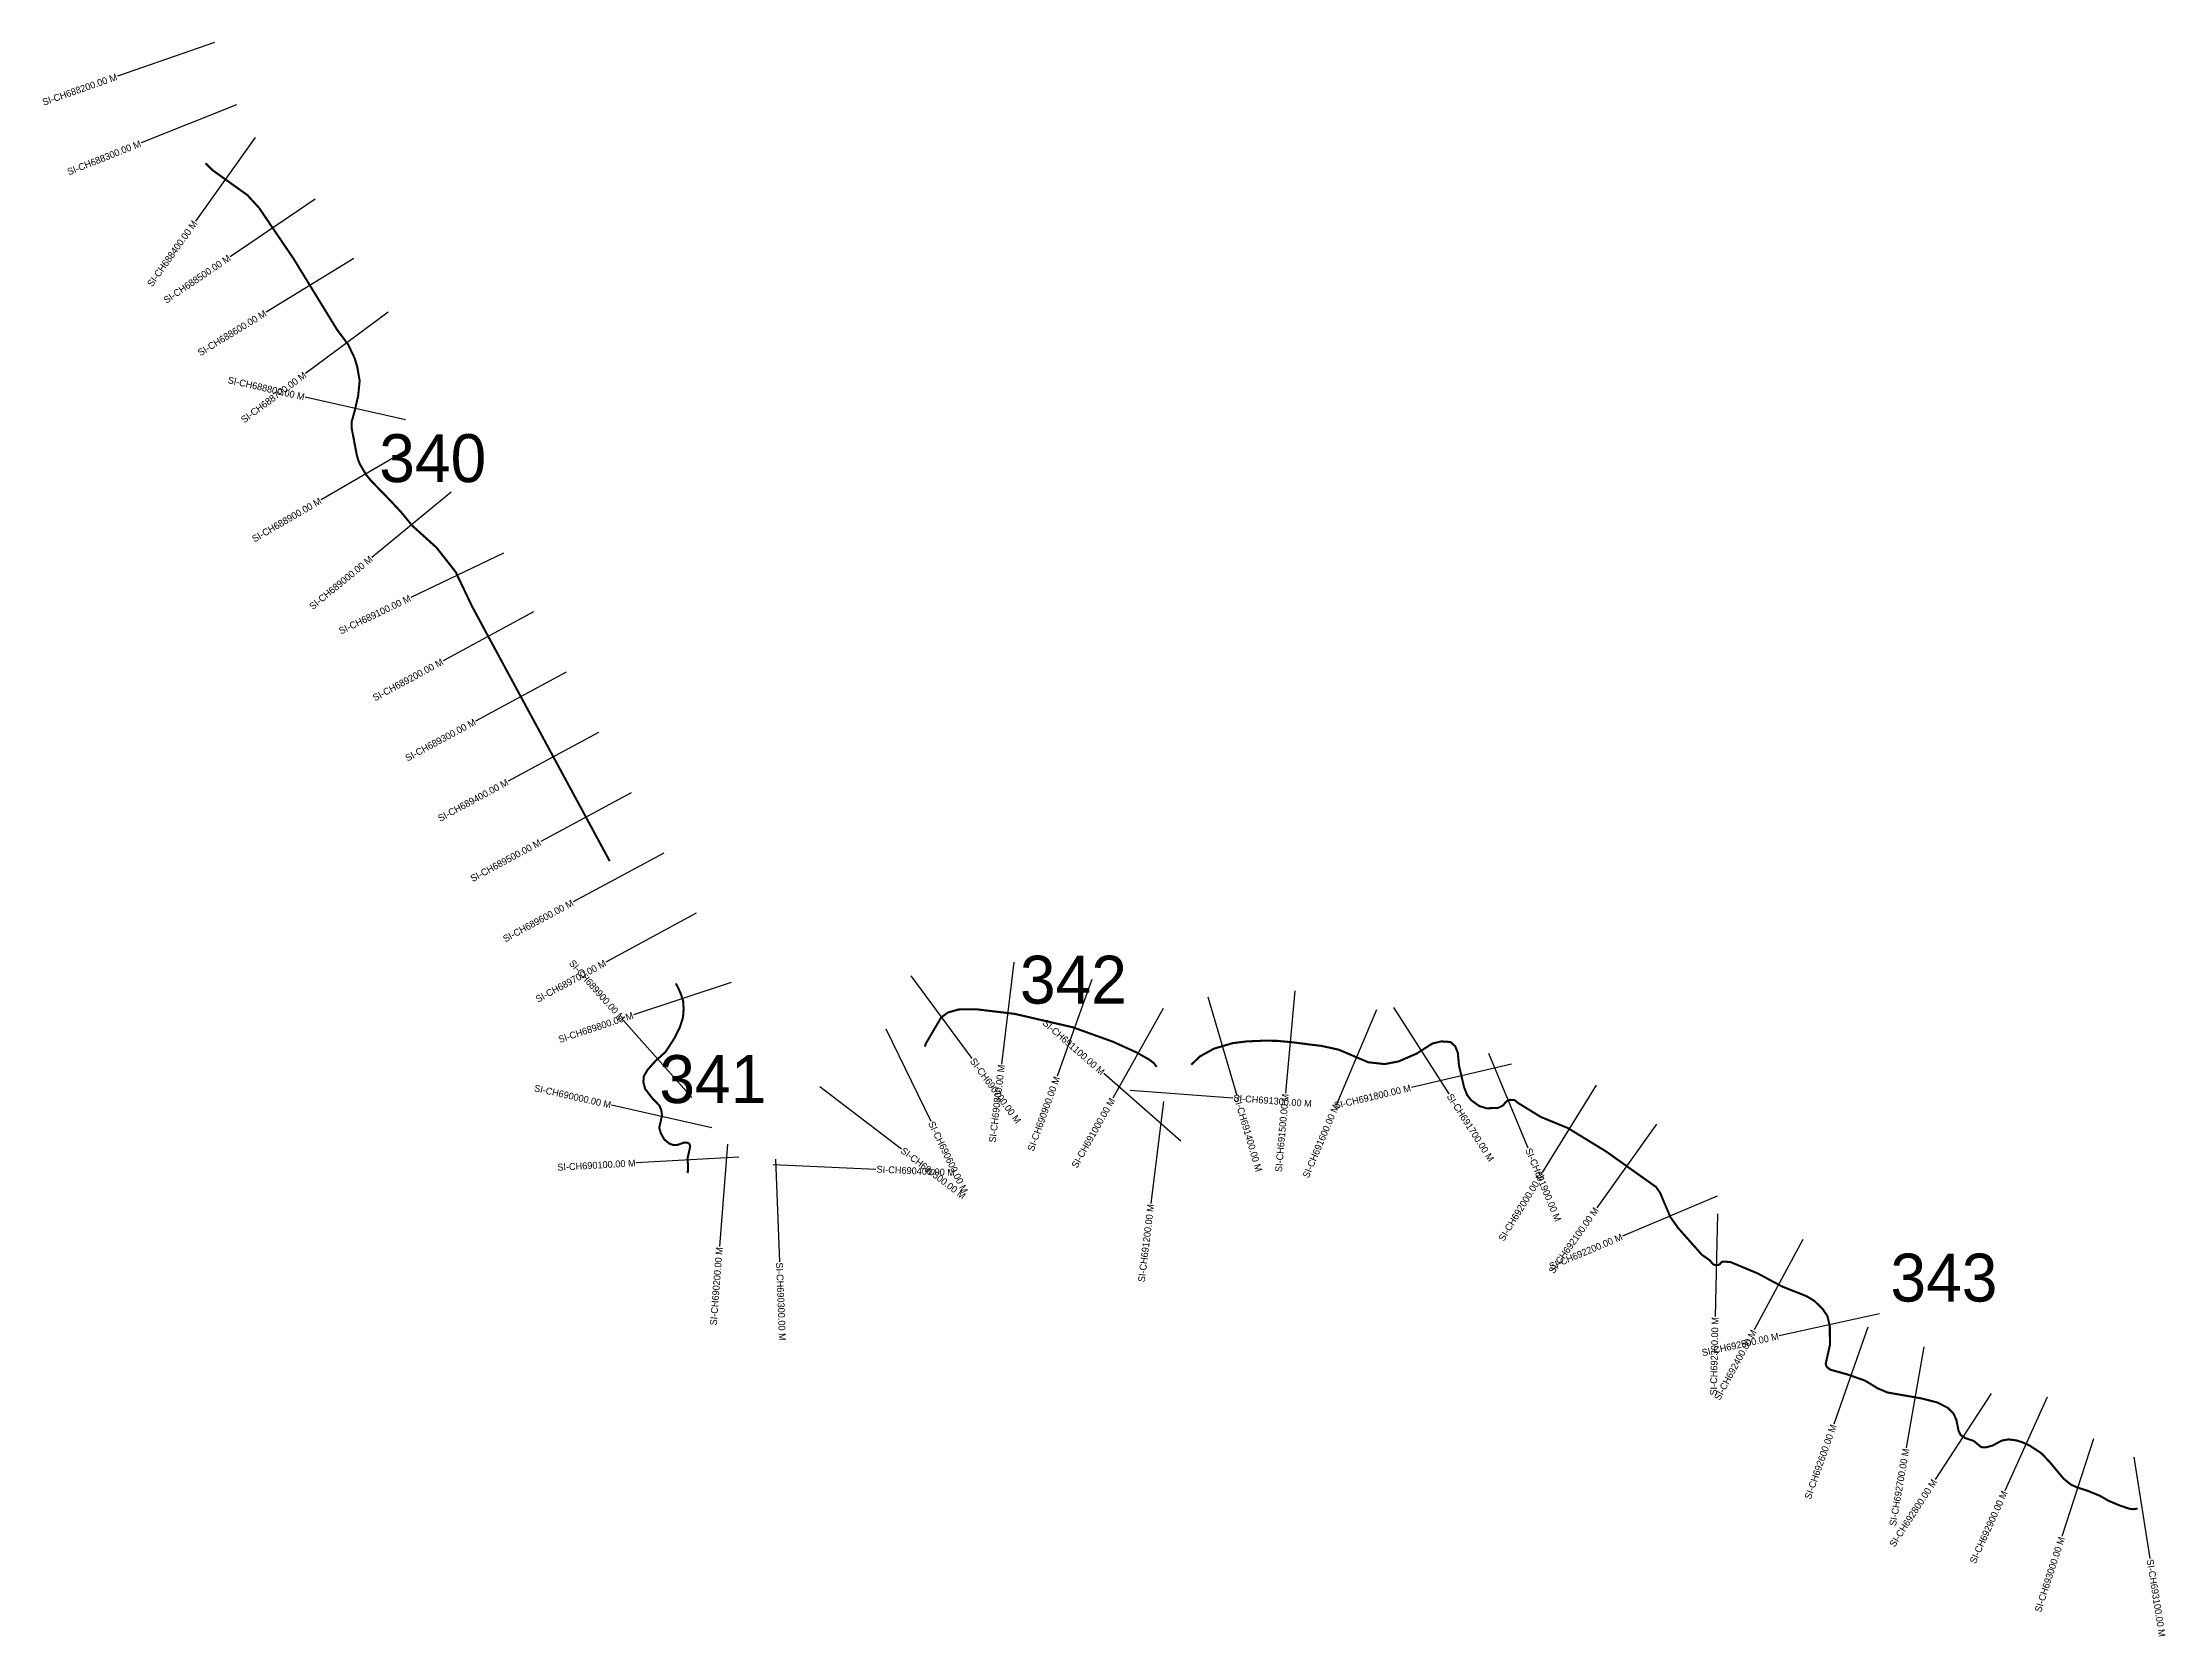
# Model space of a CAD drawing. Header units: metres. Extents: x 339539 to 346805, y 1761940 to 1766040.
# Drawn here: x 339657 to 342755, y 1761947 to 1764274 of the extents above; entities that cross this region are included whole.
import ezdxf
from ezdxf.enums import TextEntityAlignment as Align

# ---------------------------------------------------------------- set-up
doc = ezdxf.new("R2010")
doc.units = ezdxf.units.M
for name, color, linetype in [('CS', 134, 'Continuous'), ('CSMark', 6, 'Continuous'), ('NATURALLY PROTECTED', 3, 'Continuous')]:
    doc.layers.add(name, color=color, linetype=linetype)

msp = doc.modelspace()

# ---------------------------------------------------------------- linework, layer by layer
at = {"layer": 'CS'}
for p, q in [((339907.8, 1764274), (339766.2, 1764224.6)), ((339940.3, 1764182.9), (339801, 1764127.3)), ((339967.5, 1764135.2), (339880.2, 1764013.2)), ((340054.9, 1764045.5), (339930.7, 1763961.3)), ((340111.1, 1763958.7), (339983.2, 1763880.3)), ((340161.4, 1763880.2), (340041, 1763790.7)), ((340186.5, 1763723), (340040.3, 1763756.2)), ((340193.4, 1763681.8), (340063.7, 1763606.4)), ((340253.4, 1763617.5), (340137.5, 1763522.3)), ((340329.9, 1763528.5), (340194.5, 1763463.9)), ((340373.4, 1763442.7), (340241.5, 1763371.4)), ((340421, 1763354.7), (340289, 1763283.4)), ((340468.5, 1763266.8), (340336.5, 1763195.5)), ((340516, 1763178.8), (340384.1, 1763107.5)), ((340563.6, 1763090.8), (340431.6, 1763019.5)), ((340611.1, 1763002.8), (340479.1, 1762931.5)), ((341074.4, 1762931.7), (341056.6, 1762782.7)), ((340661.9, 1762902), (340519.6, 1762854.6)), ((340924.2, 1762911.3), (341013.2, 1762790.6)), ((341188.4, 1762906.1), (341137.7, 1762764.9)), ((341484.3, 1762889.6), (341470.9, 1762740.1)), ((341292.6, 1762863.7), (341219, 1762733)), ((341357.3, 1762880.7), (341399.7, 1762736.8)), ((341603.7, 1762861.8), (341545.1, 1762723.7)), ((341628.3, 1762865.3), (341709.4, 1762739.1)), ((340604.4, 1762734), (340504.9, 1762846.2)), ((340887.8, 1762834.3), (340953.2, 1762699.3)), ((341767, 1762798.8), (341824.7, 1762660.3)), ((341318.3, 1762670), (341205.6, 1762769)), ((341800.6, 1762782.6), (341654.6, 1762748.4)), ((340791.3, 1762749.8), (340910.5, 1762658.8)), ((341244.4, 1762744.8), (341394, 1762733.5)), ((341924, 1762752.1), (341845.6, 1762624.2)), ((340633.8, 1762689.6), (340487.5, 1762722.7)), ((341292.8, 1762727.9), (341274.5, 1762579.1)), ((342012.1, 1762695), (341925.2, 1762572.7)), ((340673.3, 1762646.8), (340523.5, 1762638.4)), ((340656.7, 1762666), (340644.9, 1762516.4)), ((340726.7, 1762644.1), (340732.4, 1762494.2)), ((340723.2, 1762636.1), (340873.1, 1762629.4)), ((342101, 1762589.9), (341962.8, 1762531.6)), ((342101.5, 1762564.3), (342097.9, 1762414.3)), ((342226, 1762526.7), (342154.9, 1762394.7)), ((342337.8, 1762418.2), (342191.3, 1762385.9)), ((342320.5, 1762398.7), (342270.9, 1762257.2)), ((342402.4, 1762370.1), (342376.6, 1762222.4)), ((342500.7, 1762301.6), (342418.7, 1762176.1)), ((342582.5, 1762296.5), (342520.8, 1762159.8)), ((342650, 1762235.8), (342604, 1762093.1)), ((342708.7, 1762208.9), (342732.2, 1762060.8))]:
    msp.add_line(p, q, dxfattribs=at)
at = {"layer": 'NATURALLY PROTECTED', "const_width": 3, "flags": 128}
for points in [[(339895.1, 1764097.6), (339904.8, 1764087.8), (339956, 1764051.2), (339973.4, 1764032.1), (339997.8, 1763996), (340023.6, 1763958), (340063, 1763893.6), (340086.8, 1763854.8), (340103.2, 1763832.8), (340112.5, 1763813.1), (340116.5, 1763799.8), (340119.8, 1763780.2), (340117.6, 1763758), (340112.6, 1763736.3), (340110.1, 1763727.2), (340108, 1763720), (340108, 1763711.8), (340111.6, 1763693.1), (340115.5, 1763672.3), (340117.4, 1763665.4), (340120.2, 1763658.4), (340124.4, 1763651.2), (340129, 1763643.3), (340136.6, 1763634.1), (340149.8, 1763620.5), (340154.9, 1763615.3), (340165.6, 1763604.2), (340180.6, 1763588.1), (340196.3, 1763568.9), (340231.9, 1763536.7), (340259.9, 1763501.1), (340284.1, 1763450.3), (340334, 1763357.9), (340390.1, 1763254.1), (340441.6, 1763158.8), (340484.7, 1763079)], [(340581.2, 1762900.4), (340583.9, 1762895.5), (340588, 1762886.4), (340591.8, 1762875.1), (340592.6, 1762863.3), (340591.7, 1762851), (340587.1, 1762836.5), (340578.6, 1762819.6), (340566.2, 1762800.4), (340551.8, 1762787.6), (340540, 1762774.4), (340534.5, 1762764.9), (340533.8, 1762756.5), (340536.5, 1762746.3), (340546.5, 1762733.3), (340557.1, 1762722.2), (340559.9, 1762715.8), (340561.1, 1762708), (340559.5, 1762700.8), (340557, 1762689.8), (340559.2, 1762681.9), (340564.4, 1762672.6), (340572, 1762666.5), (340577, 1762664.7), (340583, 1762664.5), (340588.4, 1762666.4), (340593.6, 1762668.2), (340598.5, 1762667.9), (340601.3, 1762665.8), (340602.1, 1762662.1), (340600.7, 1762655.8), (340598.3, 1762645), (340599.1, 1762631.2), (340598.5, 1762623.5)], [(340944.5, 1762808.2), (340946.3, 1762813.1), (340954.3, 1762826.8), (340962.1, 1762840), (340968.3, 1762850.6), (340978.1, 1762857.9), (340993.8, 1762862.4), (341020.6, 1762862.6), (341075.6, 1762856), (341160.5, 1762836.4), (341218.9, 1762815.4), (341253.3, 1762799.8), (341272.1, 1762789.2), (341278.8, 1762784), (341282.9, 1762778.6)], [(341333.3, 1762781.6), (341345.9, 1762793.8), (341366.4, 1762805.2), (341393.7, 1762813.2), (341414.4, 1762815.8), (341438.5, 1762816.8), (341458.3, 1762816.6), (341481.4, 1762814.5), (341507.6, 1762811.1), (341523.5, 1762809.2), (341548.6, 1762803.7), (341570.4, 1762794.4), (341591.8, 1762785.3), (341615.6, 1762782.7), (341636, 1762786.6), (341662.3, 1762798), (341685, 1762812.6), (341698.3, 1762815.8), (341711.7, 1762814.9), (341718.5, 1762808.7), (341722.3, 1762799.4), (341724.1, 1762780.5), (341728.8, 1762760.3), (341731.6, 1762748.4), (341736.1, 1762737.3), (341741.9, 1762729.9), (341753.7, 1762721.4), (341764.2, 1762718.2), (341780.7, 1762718.6), (341788.3, 1762722.3), (341793.6, 1762728.6), (341798.2, 1762730.5), (341804.9, 1762730.3), (341810.3, 1762725.9), (341843.3, 1762705.6), (341882.9, 1762689.3), (341938.6, 1762655.2), (342011.6, 1762603.3), (342017.6, 1762594.7), (342023.2, 1762581.3), (342032.5, 1762559.4), (342043.8, 1762543.4), (342063.9, 1762520.8), (342078.7, 1762504.1), (342085.9, 1762499.2), (342089.5, 1762496.6), (342091.7, 1762494.2), (342094.8, 1762490.6), (342097.4, 1762489.4), (342101.8, 1762489.2), (342104.8, 1762490.6), (342106.2, 1762492.8), (342108.5, 1762494.1), (342112.6, 1762494.2), (342120.1, 1762493.7), (342135.6, 1762487.3), (342159.8, 1762477.2), (342194.8, 1762458.4), (342213, 1762451.1), (342231, 1762444), (342242.4, 1762437.2), (342254.5, 1762425.5), (342261.7, 1762414.9), (342263.5, 1762407.1), (342265.2, 1762399.2), (342265.3, 1762372.6), (342261.6, 1762355.9), (342259.2, 1762345.1), (342260.6, 1762340.8), (342265.7, 1762336.7), (342291, 1762329.6), (342316.2, 1762320.8), (342335.2, 1762309.3), (342349.7, 1762303.2), (342376.8, 1762298.5), (342399.1, 1762294.6), (342421.5, 1762288.9), (342437.2, 1762281), (342445.5, 1762272.9), (342449.8, 1762263.5), (342453, 1762247.7), (342456.2, 1762241.1), (342463, 1762236.7), (342475, 1762232.7), (342480.7, 1762228), (342485.9, 1762223.6), (342492.7, 1762223.1), (342502.9, 1762225.9), (342516.2, 1762233.1), (342526, 1762234.8), (342537.2, 1762233.4), (342545.9, 1762230.7), (342556.7, 1762225.9), (342573.6, 1762214.8), (342586.3, 1762201.5), (342606.4, 1762177.4), (342617.3, 1762168.6), (342626.6, 1762164.6), (342642.5, 1762159.4), (342659.7, 1762152.3), (342671.9, 1762145.2), (342687.7, 1762138.6), (342701.9, 1762133.7), (342708.3, 1762132.9), (342714.3, 1762133.9)]]:
    msp.add_lwpolyline(points, dxfattribs=at)

# ---------------------------------------------------------------- texts
at = {"char_height": 70, "attachment_point": 1}
for s, width, heights, insert in [('340', 605.685, [0], (340148.4, 1763702.2)), ('342', 95.172, [0], (341083.3, 1762940.9)), ('341', 352.318, [0], (340557.1, 1762795.8)), ('343', 95.172, [103.9], (342353.6, 1762506))]:
    msp.add_mtext_dynamic_manual_height_columns(s, width=width, gutter_width=1, heights=heights, dxfattribs=dict(at, insert=insert))
at = {"layer": 'CSMark'}
for s, rotation, p in [('SI-CH688200.00 M', 19.2592, (339765.3, 1764224.2)), ('SI-CH688300.00 M', 21.7532, (339800, 1764127)), ('SI-CH688400.00 M', 54.4133, (339879.6, 1764012.4)), ('SI-CH688500.00 M', 34.1266, (339929.9, 1763960.8)), ('SI-CH688600.00 M', 31.487, (339982.4, 1763879.8)), ('SI-CH688700.00 M', 36.5917, (340040.2, 1763790.1)), ('SI-CH688800.00 M', 347.2095, (340039.3, 1763756.4)), ('SI-CH688900.00 M', 30.1803, (340062.8, 1763605.9)), ('SI-CH689000.00 M', 39.3779, (340136.7, 1763521.7)), ('SI-CH689100.00 M', 25.4939, (340193.6, 1763463.5)), ('SI-CH689200.00 M', 28.3828, (340240.6, 1763370.9)), ('SI-CH689300.00 M', 28.3828, (340288.1, 1763283)), ('SI-CH689400.00 M', 28.3828, (340335.7, 1763195)), ('SI-CH689500.00 M', 28.3828, (340383.2, 1763107)), ('SI-CH689600.00 M', 28.3828, (340430.7, 1763019)), ('SI-CH689700.00 M', 28.3828, (340478.3, 1762931)), ('SI-CH689900.00 M', 311.535, (340504.3, 1762847)), ('SI-CH689800.00 M', 18.4453, (340518.6, 1762854.3)), ('SI-CH691100.00 M', 318.7117, (341204.8, 1762769.6)), ('SI-CH690800.00 M', 83.1743, (341056.5, 1762781.8)), ('SI-CH690900.00 M', 70.2521, (341137.4, 1762764)), ('SI-CH690000.00 M', 347.2721, (340486.5, 1762722.9)), ('SI-CH691000.00 M', 60.6238, (341218.5, 1762732.1)), ('SI-CH691500.00 M', 84.8857, (341470.8, 1762739.2)), ('SI-CH691800.00 M', 13.1855, (341653.6, 1762748.1)), ('SI-CH691600.00 M', 67.018, (341544.7, 1762722.8)), ('SI-CH690100.00 M', 3.2141, (340522.5, 1762638.4)), ('SI-CH692000.00 M', 58.4947, (341845.1, 1762623.4)), ('SI-CH691200.00 M', 82.9784, (341274.4, 1762578.1)), ('SI-CH692100.00 M', 54.5889, (341924.6, 1762571.9)), ('SI-CH692200.00 M', 22.8813, (341961.9, 1762531.2)), ('SI-CH690200.00 M', 85.4767, (340644.8, 1762515.4)), ('SI-CH692300.00 M', 88.6378, (342097.9, 1762413.3)), ('SI-CH692400.00 M', 61.6926, (342154.4, 1762393.8)), ('SI-CH692500.00 M', 12.4313, (342190.4, 1762385.7)), ('SI-CH692600.00 M', 70.6775, (342270.6, 1762256.2)), ('SI-CH692700.00 M', 80.0918, (342376.4, 1762221.4)), ('SI-CH692800.00 M', 56.8334, (342418.1, 1762175.2)), ('SI-CH692900.00 M', 65.7232, (342520.4, 1762158.9)), ('SI-CH693000.00 M', 72.1414, (342603.7, 1762092.1))]:
    msp.add_text(s, height=10, rotation=rotation, dxfattribs=at).set_placement(p, align=Align.MIDDLE_RIGHT)
for s, rotation, p in [('SI-CH690700.00 M', 306.4022, (341013.8, 1762789.8)), ('SI-CH691300.00 M', 355.664, (341395, 1762733.4)), ('SI-CH691400.00 M', 286.4317, (341400, 1762735.8)), ('SI-CH691700.00 M', 302.7229, (341709.9, 1762738.2)), ('SI-CH690600.00 M', 295.8345, (340953.6, 1762698.4)), ('SI-CH690500.00 M', 322.6285, (340911.3, 1762658.2)), ('SI-CH691900.00 M', 292.6057, (341825.1, 1762659.4)), ('SI-CH690400.00 M', 357.452, (340874.1, 1762629.3)), ('SI-CH690300.00 M', 272.1813, (340732.4, 1762493.2)), ('SI-CH693100.00 M', 279.0143, (342732.4, 1762059.8))]:
    msp.add_text(s, height=10, rotation=rotation, dxfattribs=at).set_placement(p, align=Align.MIDDLE_LEFT)

doc.saveas('drawing.dxf')
